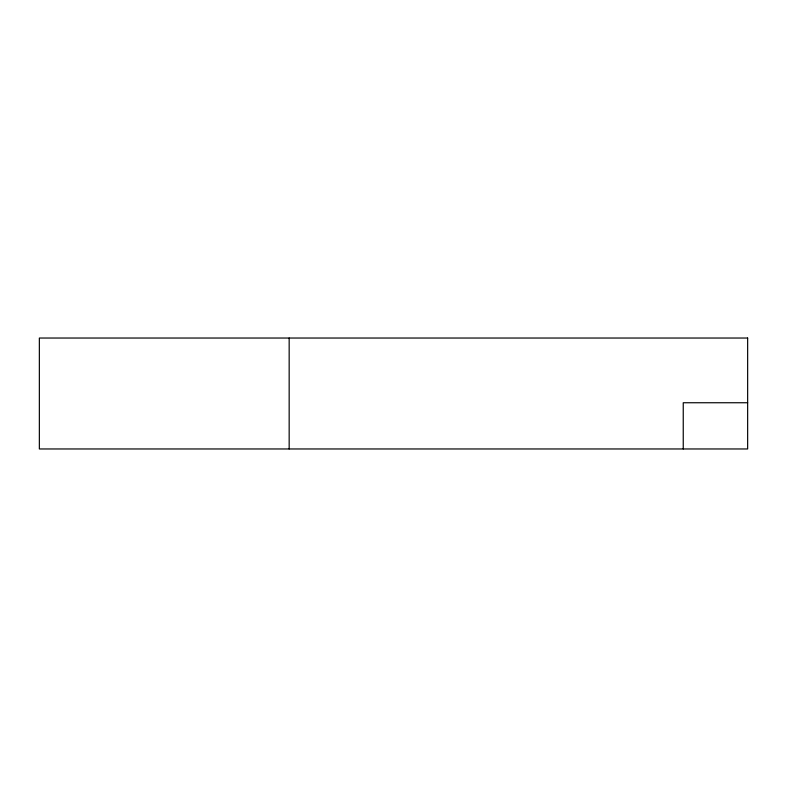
<?xml version="1.0" encoding="UTF-8"?>
<svg xmlns="http://www.w3.org/2000/svg" width="787" height="787" viewBox="0 0 787 787"><rect width="100%" height="100%" fill="white"/><g stroke="black" fill="none" stroke-linecap="round" stroke-linejoin="round"><path stroke-width="1.18" d="M747.65 402.747L683.244 402.747L683.244 448.964M289.163 338.036L289.163 448.964M747.65 338.036L39.35 338.036L39.35 448.964L747.65 448.964L747.65 338.036"/></g></svg>
